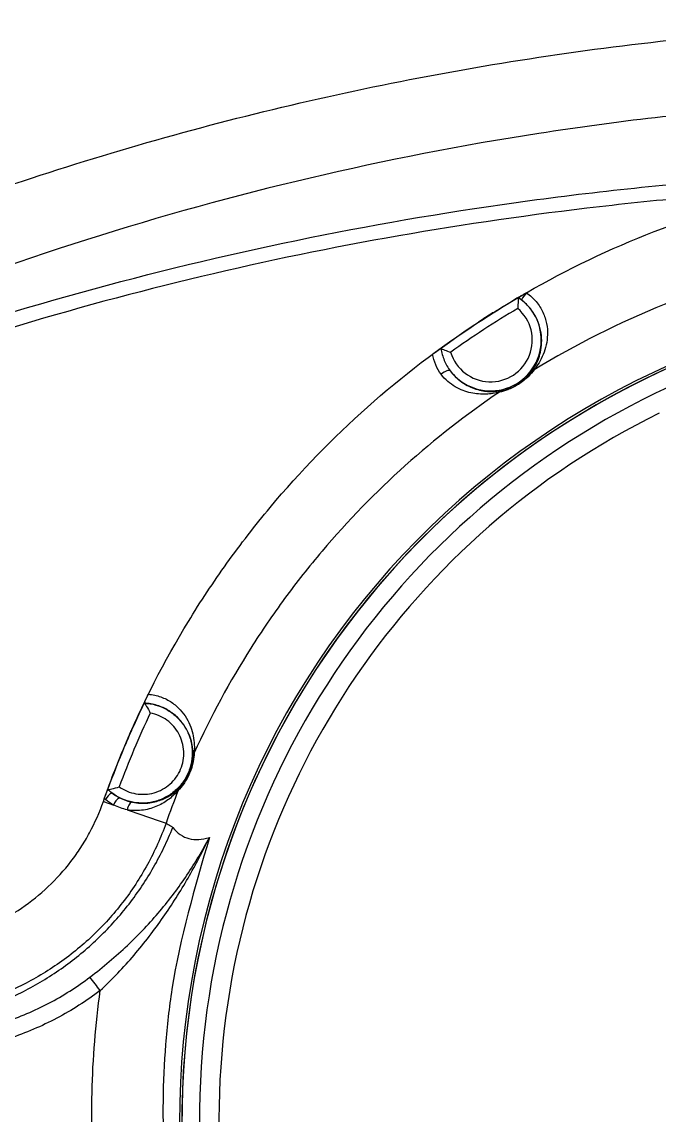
# Model space of a CAD drawing. Extents: x 14.8 to 109.8, y 1.6 to 86.6.
# Drawn here: x 75.294 to 76.355, y 35.076 to 36.898 of the extents above; entities that cross this region are included whole.
import ezdxf

# ---------------------------------------------------------------- set-up
doc = ezdxf.new("R2010")
doc.units = 0
doc.header["$MEASUREMENT"] = 0
doc.layers.add('OBJECT', color=7, linetype='CONTINUOUS')

msp = doc.modelspace()

# ---------------------------------------------------------------- linework, layer by layer
at = {"layer": 'OBJECT'}
for p, q in [((76.1202, 36.4389), (76.1287, 36.4439)), ((76.1018, 36.4279), (76.1107, 36.4332)), ((75.4293, 35.5991), (75.4465, 35.5931))]:
    msp.add_line(p, q, dxfattribs=at)
at = {"layer": 'OBJECT', "flags": 128}
for points in [[(76.1202, 36.4386), (76.1202, 36.4386), (76.1202, 36.4386)], [(76.007, 36.3165), (76.0062, 36.317), (76.0049, 36.3172), (76.0032, 36.317), (76.0012, 36.3164), (75.999, 36.3154), (75.9966, 36.3142), (75.9941, 36.3126), (75.9917, 36.3109)], [(75.4778, 35.5978), (75.4766, 35.5977), (75.4754, 35.5971), (75.4741, 35.596), (75.4729, 35.5945), (75.4717, 35.5926), (75.4706, 35.5904), (75.4697, 35.5879), (75.469, 35.5852)]]:
    msp.add_lwpolyline(points, dxfattribs=at)
at = {"layer": 'OBJECT'}
for centre, radius, start, end in [((76.9343, 35.0682), 1.378, 350.03, 254.0355), ((76.9343, 35.0682), 1.3741, 355.2018, 247.118), ((76.9343, 35.0682), 1.374, 283.2857, 247.118), ((76.0741, 36.3678), 0.0845, 217.3988, 56.9394), ((76.1998, 36.392), 0.0857, 140.2783, 149.9835), ((76.0741, 36.3678), 0.0695, 196.9369, 49.478), ((76.9343, 35.0682), 1.5946, 122.5, 123.5), ((76.045, 36.3922), 0.0387, 32.3499, 32.6402), ((76.9343, 35.0682), 1.3451, 111.7504, 238.6533), ((76.1505, 36.3087), 0.0103, 112.1718, 141.3438), ((76.0965, 36.2735), 0.0107, 104.2005, 134.1954), ((76.9343, 35.0682), 1.3126, 116.1985, 234.2052), ((76.9343, 35.0682), 1.5963, 156, 157), ((75.5893, 35.674), 0.0106, 146.0642, 175.6829), ((75.5642, 35.6149), 0.0106, 138.2501, 167.9133), ((75.4689, 35.5791), 0.0431, 126.7795, 147.4323), ((75.4661, 35.5871), 0.0206, 118.2815, 163.2468), ((77.0491, 40.0854), 4.7695, 250.6532, 251.4738), ((72.8304, 33.3188), 3.254, 37.1513, 37.6484)]:
    msp.add_arc(centre, radius, start, end, dxfattribs=at)
for points, knots in [([(73.3257, 35.4386), (73.4457, 35.5557), (73.5709, 35.6655), (73.8307, 35.8719), (73.9652, 35.9685), (74.2433, 36.1491), (74.3868, 36.233), (74.609, 36.3491), (74.6843, 36.3861), (74.8358, 36.4561), (74.9121, 36.4892), (75.1428, 36.5825), (75.2989, 36.637), (75.6157, 36.7309), (75.7763, 36.7702), (76.0207, 36.8177), (76.1027, 36.8317), (76.2679, 36.8557), (76.3512, 36.8658), (76.601, 36.8899), (76.768, 36.8981), (76.9355, 36.8981)], [0, 0, 0, 0, 0.125, 0.125, 0.25, 0.25, 0.375, 0.375, 0.4375, 0.4375, 0.5, 0.5, 0.625, 0.625, 0.75, 0.75, 0.8125, 0.8125, 0.875, 0.875, 1, 1, 1, 1]), ([(76.9335, 36.7725), (76.901, 36.7725), (76.8683, 36.7722), (76.8031, 36.771), (76.7705, 36.77), (76.6728, 36.7662), (76.5428, 36.7586), (76.413, 36.746), (76.2834, 36.7309), (76.2188, 36.7221), (75.8978, 36.6722), (75.6468, 36.6131), (75.1561, 36.4571), (74.9164, 36.3602), (74.4488, 36.1274), (74.2255, 35.9938), (74.0127, 35.8433)], [0, 0, 0, 0, 0.03125, 0.03125, 0.0625, 0.0625, 0.125, 0.1875, 0.1875, 0.25, 0.25, 0.5, 0.5, 0.75, 0.75, 1, 1, 1, 1]), ([(74.0127, 35.8433), (74.1186, 35.9092), (74.2267, 35.9711), (74.392, 36.0581), (74.4477, 36.0862), (74.56, 36.1404), (74.6166, 36.1664), (74.9007, 36.2914), (75.1328, 36.3743), (75.6063, 36.5079), (75.8476, 36.5586), (76.155, 36.6027), (76.2167, 36.6106), (76.3408, 36.6243), (76.403, 36.6302), (76.5897, 36.645), (76.7144, 36.6509), (76.8393, 36.6529)], [0, 0, 0, 0, 0.125, 0.125, 0.1875, 0.1875, 0.25, 0.25, 0.5, 0.5, 0.75, 0.75, 0.8125, 0.8125, 0.875, 0.875, 1, 1, 1, 1]), ([(76.5727, 36.6179), (76.5162, 36.6144), (76.4598, 36.6102), (76.347, 36.6001), (76.2906, 36.5942), (76.1222, 36.5741), (76.0109, 36.5576), (75.6797, 36.4983), (75.4627, 36.4459), (75.0363, 36.3144), (74.8269, 36.2352), (74.5702, 36.1186), (74.5191, 36.0944), (74.4177, 36.0444), (74.3674, 36.0186), (74.218, 35.9388), (74.1201, 35.8824), (74.024, 35.8226)], [0, 0, 0, 0, 0.0625, 0.0625, 0.125, 0.125, 0.25, 0.25, 0.5, 0.5, 0.75, 0.75, 0.8125, 0.8125, 0.875, 0.875, 1, 1, 1, 1]), ([(76.1338, 36.4468), (76.2024, 36.4861), (76.2733, 36.52), (76.4196, 36.5771), (76.495, 36.6003), (76.5727, 36.6179)], [0, 0, 0, 0, 0.5, 0.5, 1, 1, 1, 1]), ([(76.5952, 36.4995), (76.5553, 36.4906), (76.516, 36.48), (76.4386, 36.4559), (76.4006, 36.4423), (76.2885, 36.397), (76.2162, 36.3608), (76.1466, 36.3183)], [0, 0, 0, 0, 0.25, 0.25, 0.5, 0.5, 1, 1, 1, 1]), ([(76.1202, 36.4386), (76.1202, 36.4385), (76.1202, 36.4361), (76.1199, 36.4292), (76.1196, 36.4249), (76.1193, 36.4206)], [0, 0, 0, 0, 0.5, 0.5, 1, 1, 1, 1]), ([(76.1202, 36.4386), (76.1202, 36.4387), (76.1211, 36.4393), (76.1242, 36.4412), (76.1263, 36.4425), (76.1287, 36.4439)], [0, 0, 0, 0, 0.5, 0.5, 1, 1, 1, 1]), ([(76.1425, 36.3151), (76.147, 36.3214), (76.1513, 36.329), (76.1574, 36.3464), (76.1593, 36.3563), (76.1592, 36.3726), (76.1586, 36.3784), (76.1562, 36.3901), (76.1543, 36.3961), (76.1488, 36.4082), (76.1453, 36.4141), (76.1366, 36.4252), (76.1314, 36.4304), (76.1255, 36.4349)], [0, 0, 0, 0, 0.25, 0.25, 0.5, 0.5, 0.625, 0.625, 0.75, 0.75, 0.875, 0.875, 1, 1, 1, 1]), ([(76.1338, 36.4468), (76.1399, 36.4425), (76.1454, 36.4375), (76.1546, 36.4265), (76.1584, 36.4205), (76.1642, 36.4079), (76.1662, 36.4016), (76.1686, 36.3891), (76.1691, 36.3828), (76.1687, 36.3709), (76.168, 36.3652), (76.1655, 36.3542), (76.1638, 36.3489), (76.1598, 36.3391), (76.1575, 36.3345), (76.1523, 36.3259), (76.1495, 36.3219), (76.1466, 36.3183)], [0, 0, 0, 0, 0.125, 0.125, 0.25, 0.25, 0.375, 0.375, 0.5, 0.5, 0.625, 0.625, 0.75, 0.75, 0.875, 0.875, 1, 1, 1, 1]), ([(75.465, 35.6919), (75.4952, 35.7637), (75.5305, 35.8327), (75.5911, 35.9321), (75.6125, 35.9645), (75.6465, 36.0121), (75.6582, 36.0277), (75.6822, 36.0587), (75.6945, 36.0741), (75.7572, 36.1491), (75.8113, 36.2048), (75.927, 36.3077), (75.9886, 36.355), (76.0542, 36.3979)], [0, 0, 0, 0, 0.25, 0.25, 0.375, 0.375, 0.4375, 0.4375, 0.5, 0.5, 0.75, 0.75, 1, 1, 1, 1]), ([(75.9776, 36.3444), (75.9902, 36.3536), (76.0028, 36.3628), (76.0283, 36.3806), (76.0412, 36.3893), (76.0542, 36.3979)], [0, 0, 0, 0, 0.5, 0.5, 1, 1, 1, 1]), ([(75.9917, 36.3109), (75.9881, 36.3156), (75.9852, 36.3209), (75.9805, 36.3322), (75.9788, 36.3383), (75.9776, 36.3444)], [0, 0, 0, 0, 0.5, 0.5, 1, 1, 1, 1]), ([(75.9913, 36.3537), (75.9925, 36.3469), (75.9944, 36.3404), (75.9997, 36.3278), (76.003, 36.3219), (76.007, 36.3165)], [0, 0, 0, 0, 0.5, 0.5, 1, 1, 1, 1]), ([(75.9913, 36.3537), (75.9923, 36.3533), (75.9947, 36.3523), (76.0007, 36.35), (76.0042, 36.3487), (76.0077, 36.3476)], [0, 0, 0, 0, 0.5, 0.5, 1, 1, 1, 1]), ([(76.089, 36.2812), (76.082, 36.2794), (76.0744, 36.2781), (76.0584, 36.2775), (76.0499, 36.278), (76.0326, 36.2818), (76.0239, 36.285), (76.011, 36.2925), (76.0069, 36.2955), (75.9989, 36.3024), (75.9951, 36.3064), (75.9917, 36.3109)], [0, 0, 0, 0, 0.25, 0.25, 0.5, 0.5, 0.75, 0.75, 0.875, 0.875, 1, 1, 1, 1]), ([(76.007, 36.3165), (76.0104, 36.3121), (76.014, 36.3081), (76.0215, 36.3013), (76.0253, 36.2984), (76.0371, 36.2908), (76.045, 36.2875), (76.0603, 36.2832), (76.0676, 36.2822), (76.0815, 36.282), (76.088, 36.2827), (76.0939, 36.2839)], [0, 0, 0, 0, 0.125, 0.125, 0.25, 0.25, 0.5, 0.5, 0.75, 0.75, 1, 1, 1, 1]), ([(76.1466, 36.3183), (76.144, 36.3147), (76.1409, 36.3109), (76.1345, 36.3047), (76.1321, 36.3025), (76.1266, 36.2981), (76.1236, 36.2959), (76.1141, 36.2899), (76.108, 36.2871), (76.0976, 36.2832), (76.0931, 36.282), (76.089, 36.2812)], [0, 0, 0, 0, 0.25, 0.25, 0.375, 0.375, 0.5, 0.5, 0.75, 0.75, 1, 1, 1, 1]), ([(76.0939, 36.2839), (76.0972, 36.2846), (76.1007, 36.2855), (76.1072, 36.2878), (76.1095, 36.2887), (76.1146, 36.2911), (76.1174, 36.2926), (76.1231, 36.2962), (76.1259, 36.2982), (76.1307, 36.3021), (76.1327, 36.304), (76.1379, 36.3092), (76.1404, 36.3123), (76.1425, 36.3151)], [0, 0, 0, 0, 0.25, 0.25, 0.375, 0.375, 0.5, 0.5, 0.625, 0.625, 0.75, 0.75, 1, 1, 1, 1]), ([(76.089, 36.2812), (76.0337, 36.2437), (75.9814, 36.2029), (75.8829, 36.1145), (75.8366, 36.0669), (75.7718, 35.9904), (75.7509, 35.964), (75.7114, 35.9102), (75.6927, 35.8827), (75.6395, 35.7987), (75.608, 35.7404), (75.5805, 35.6799)], [0, 0, 0, 0, 0.25, 0.25, 0.5, 0.5, 0.625, 0.625, 0.75, 0.75, 1, 1, 1, 1]), ([(75.4974, 35.7628), (75.5105, 35.7623), (75.5233, 35.7587), (75.5404, 35.7491), (75.5456, 35.7453), (75.5552, 35.7364), (75.5595, 35.7314), (75.5667, 35.7207), (75.5697, 35.7148), (75.5743, 35.7026), (75.5758, 35.6963), (75.5774, 35.6833), (75.5774, 35.6767), (75.5759, 35.6636), (75.5744, 35.6573), (75.57, 35.645), (75.567, 35.6391), (75.5598, 35.6283), (75.5556, 35.6233), (75.546, 35.6143), (75.5408, 35.6105), (75.5295, 35.604), (75.5234, 35.6015), (75.5109, 35.5978), (75.5044, 35.5968), (75.4914, 35.5961), (75.4849, 35.5966), (75.4657, 35.6002), (75.4535, 35.6057), (75.4431, 35.6136)], [0, 0, 0, 0, 0.125, 0.125, 0.1875, 0.1875, 0.25, 0.25, 0.3125, 0.3125, 0.375, 0.375, 0.4375, 0.4375, 0.5, 0.5, 0.5625, 0.5625, 0.625, 0.625, 0.6875, 0.6875, 0.75, 0.75, 0.8125, 0.8125, 0.875, 0.875, 1, 1, 1, 1]), ([(75.4761, 35.7175), (75.4806, 35.7276), (75.4852, 35.7377), (75.4946, 35.7577), (75.4994, 35.7677), (75.5042, 35.7777)], [0, 0, 0, 0, 0.5, 0.5, 1, 1, 1, 1]), ([(75.4973, 35.7629), (75.4974, 35.7631), (75.4982, 35.7649), (75.5007, 35.7704), (75.5024, 35.774), (75.5042, 35.7777)], [0, 0, 0, 0, 0.5, 0.5, 1, 1, 1, 1]), ([(75.4974, 35.7628), (75.4977, 35.7628), (75.4992, 35.7605), (75.5031, 35.7542), (75.5054, 35.7502), (75.5074, 35.7463)], [0, 0, 0, 0, 0.5, 0.5, 1, 1, 1, 1]), ([(75.5788, 35.6748), (75.579, 35.6823), (75.5782, 35.6908), (75.5736, 35.7083), (75.5697, 35.7174), (75.5605, 35.7307), (75.5568, 35.7351), (75.5482, 35.7434), (75.5433, 35.7472), (75.5319, 35.7541), (75.5257, 35.757), (75.512, 35.7612), (75.5047, 35.7625), (75.4974, 35.7628)], [0, 0, 0, 0, 0.25, 0.25, 0.5, 0.5, 0.625, 0.625, 0.75, 0.75, 0.875, 0.875, 1, 1, 1, 1]), ([(75.5042, 35.7777), (75.5113, 35.7771), (75.5183, 35.7756), (75.5313, 35.771), (75.5375, 35.7679), (75.5484, 35.7606), (75.5531, 35.7564), (75.5613, 35.7475), (75.5648, 35.7427), (75.5734, 35.7282), (75.577, 35.718), (75.5808, 35.6983), (75.5812, 35.6886), (75.5805, 35.6799)], [0, 0, 0, 0, 0.125, 0.125, 0.25, 0.25, 0.375, 0.375, 0.5, 0.5, 0.75, 0.75, 1, 1, 1, 1]), ([(75.4557, 35.6234), (75.4598, 35.6205), (75.4643, 35.618), (75.4736, 35.6142), (75.4786, 35.6128), (75.4886, 35.611), (75.4936, 35.6108), (75.5038, 35.6113), (75.5089, 35.6121), (75.5186, 35.6149), (75.5234, 35.6169), (75.5323, 35.6217), (75.5364, 35.6246), (75.5479, 35.6348), (75.554, 35.6433), (75.5619, 35.662), (75.5637, 35.6723), (75.563, 35.6876), (75.5621, 35.6927), (75.5594, 35.7024), (75.5575, 35.7072), (75.5526, 35.7161), (75.5497, 35.7203), (75.543, 35.7279), (75.5393, 35.7314), (75.5311, 35.7373), (75.5266, 35.7399), (75.5173, 35.7439), (75.5124, 35.7453), (75.5074, 35.7463)], [0, 0, 0, 0, 0.0625, 0.0625, 0.125, 0.125, 0.1875, 0.1875, 0.25, 0.25, 0.3125, 0.3125, 0.375, 0.375, 0.5, 0.5, 0.625, 0.625, 0.6875, 0.6875, 0.75, 0.75, 0.8125, 0.8125, 0.875, 0.875, 0.9375, 0.9375, 1, 1, 1, 1]), ([(75.4309, 35.6038), (75.4363, 35.6186), (75.4417, 35.6334), (75.4531, 35.6627), (75.459, 35.6773), (75.4651, 35.6919)], [0, 0, 0, 0, 0.5, 0.5, 1, 1, 1, 1]), ([(75.4651, 35.6919), (75.465, 35.6919), (75.465, 35.6919), (75.465, 35.6919), (75.465, 35.6919), (75.465, 35.6919), (75.465, 35.6919)], [0.000713582709, 0.000713582709, 0.000713582709, 0.000713582709, 0.000715729084, 0.000715729084, 0.000715729084, 0.000716813132, 0.000716813132, 0.000716813132, 0.000716813132]), ([(75.5805, 35.6799), (75.5804, 35.6756), (75.5799, 35.6708), (75.5783, 35.6624), (75.5776, 35.6594), (75.5756, 35.6529), (75.5744, 35.6494), (75.5715, 35.6425), (75.5698, 35.6392), (75.5665, 35.6333), (75.5648, 35.6307), (75.5599, 35.6237), (75.5568, 35.6202), (75.5538, 35.6171)], [0, 0, 0, 0, 0.25, 0.25, 0.375, 0.375, 0.5, 0.5, 0.625, 0.625, 0.75, 0.75, 1, 1, 1, 1]), ([(75.5563, 35.6219), (75.5587, 35.6244), (75.5612, 35.6272), (75.5653, 35.6329), (75.5667, 35.635), (75.5697, 35.6401), (75.5712, 35.6431), (75.5738, 35.6493), (75.5749, 35.6524), (75.5765, 35.658), (75.5771, 35.6606), (75.5784, 35.6675), (75.5787, 35.6713), (75.5788, 35.6748)], [0, 0, 0, 0, 0.25, 0.25, 0.375, 0.375, 0.5, 0.5, 0.625, 0.625, 0.75, 0.75, 1, 1, 1, 1]), ([(75.4309, 35.6038), (75.4323, 35.6075), (75.4337, 35.6112), (75.4358, 35.6169), (75.4366, 35.6188), (75.4368, 35.619)], [0, 0, 0, 0, 0.5, 0.5, 1, 1, 1, 1]), ([(75.4368, 35.619), (75.4371, 35.6189), (75.4398, 35.6193), (75.4471, 35.621), (75.4515, 35.6221), (75.4557, 35.6234)], [0, 0, 0, 0, 0.5, 0.5, 1, 1, 1, 1]), ([(75.5538, 35.6171), (75.5495, 35.6123), (75.5445, 35.6075), (75.5331, 35.5988), (75.5267, 35.5949), (75.5123, 35.5884), (75.5046, 35.586), (75.4918, 35.5841), (75.4874, 35.5838), (75.4783, 35.5839), (75.4737, 35.5843), (75.469, 35.5852)], [0, 0, 0, 0, 0.25, 0.25, 0.5, 0.5, 0.75, 0.75, 0.875, 0.875, 1, 1, 1, 1]), ([(75.4778, 35.5978), (75.4823, 35.5968), (75.4868, 35.5963), (75.4954, 35.5959), (75.4996, 35.596), (75.5115, 35.5973), (75.5187, 35.5991), (75.5319, 35.6041), (75.5377, 35.6072), (75.548, 35.6142), (75.5525, 35.6181), (75.5563, 35.6219)], [0, 0, 0, 0, 0.125, 0.125, 0.25, 0.25, 0.5, 0.5, 0.75, 0.75, 1, 1, 1, 1]), ([(75.0794, 35.3577), (75.1174, 35.3575), (75.1547, 35.3626), (75.2001, 35.376), (75.2092, 35.3791), (75.2269, 35.3858), (75.2356, 35.3895), (75.2611, 35.4015), (75.2775, 35.4109), (75.3087, 35.4321), (75.3237, 35.4441), (75.3512, 35.4701), (75.3638, 35.4841), (75.3811, 35.5065), (75.3865, 35.5142), (75.3969, 35.5302), (75.4018, 35.5385), (75.4153, 35.5636), (75.423, 35.581), (75.4293, 35.5991)], [0, 0, 0, 0, 0.25, 0.25, 0.3125, 0.3125, 0.375, 0.375, 0.5, 0.5, 0.625, 0.625, 0.75, 0.75, 0.8125, 0.8125, 0.875, 0.875, 1, 1, 1, 1]), ([(75.5336, 35.563), (75.5251, 35.5392), (75.5148, 35.5162), (75.4966, 35.4829), (75.4901, 35.472), (75.4763, 35.4509), (75.469, 35.4407), (75.4461, 35.411), (75.4294, 35.3924), (75.393, 35.3579), (75.3732, 35.3418), (75.3319, 35.3134), (75.3104, 35.3009), (75.2766, 35.2845), (75.2651, 35.2795), (75.2417, 35.2703), (75.2297, 35.2661), (75.1695, 35.2475), (75.1201, 35.24), (75.0695, 35.2397)], [0, 0, 0, 0, 0.125, 0.125, 0.1875, 0.1875, 0.25, 0.25, 0.375, 0.375, 0.5, 0.5, 0.625, 0.625, 0.6875, 0.6875, 0.75, 0.75, 1, 1, 1, 1]), ([(75.5336, 35.563), (75.5361, 35.5615), (75.5385, 35.5599), (75.541, 35.5584), (75.5423, 35.5575), (75.5436, 35.5567), (75.5449, 35.5559)], [0.002240672, 0.002240672, 0.002240672, 0.002240672, 0.003075226, 0.003075226, 0.003075226, 0.003524259, 0.003524259, 0.003524259, 0.003524259]), ([(75.0946, 35.2276), (75.1433, 35.2304), (75.1907, 35.2401), (75.2484, 35.2609), (75.2599, 35.2656), (75.2824, 35.2756), (75.2934, 35.2809), (75.3258, 35.2982), (75.3465, 35.3112), (75.3862, 35.3401), (75.4053, 35.3562), (75.4406, 35.3906), (75.457, 35.4088), (75.487, 35.4475), (75.5007, 35.468), (75.5191, 35.5002), (75.5248, 35.5111), (75.5328, 35.5277), (75.5354, 35.5333), (75.5403, 35.5445), (75.5427, 35.5502), (75.5449, 35.5559)], [0, 0, 0, 0, 0.25, 0.25, 0.3125, 0.3125, 0.375, 0.375, 0.5, 0.5, 0.625, 0.625, 0.75, 0.75, 0.875, 0.875, 0.9375, 0.9375, 0.96875, 0.96875, 1, 1, 1, 1]), ([(75.5449, 35.5559), (75.5487, 35.5509), (75.5529, 35.5469), (75.5619, 35.5406), (75.5667, 35.5384), (75.582, 35.5344), (75.5934, 35.5351), (75.6059, 35.5392)], [0, 0, 0, 0, 0.25, 0.25, 0.5, 0.5, 1, 1, 1, 1]), ([(75.4069, 35.3064), (75.4291, 35.3233), (75.4499, 35.3408), (75.4792, 35.3685), (75.4886, 35.378), (75.5067, 35.3971), (75.5153, 35.4067), (75.5399, 35.4359), (75.5548, 35.4558), (75.5752, 35.4865), (75.5818, 35.4969), (75.5943, 35.5179), (75.6002, 35.5286), (75.6059, 35.5392)], [0, 0, 0, 0, 0.25, 0.25, 0.375, 0.375, 0.5, 0.5, 0.75, 0.75, 0.875, 0.875, 1, 1, 1, 1]), ([(75.424, 35.284), (75.4441, 35.3029), (75.4628, 35.3226), (75.4891, 35.3533), (75.4975, 35.3637), (75.5137, 35.3848), (75.5215, 35.3954), (75.5439, 35.4275), (75.5575, 35.4493), (75.5767, 35.4825), (75.5828, 35.4938), (75.5947, 35.5164), (75.6004, 35.5278), (75.6059, 35.5392)], [0, 0, 0, 0, 0.25, 0.25, 0.375, 0.375, 0.5, 0.5, 0.75, 0.75, 0.875, 0.875, 1, 1, 1, 1]), ([(75.6059, 35.5392), (75.5814, 35.4556), (75.5482, 35.3422), (75.5285, 35.1625), (75.5262, 35.0058), (75.5512, 34.803), (75.6114, 34.591), (75.7127, 34.3778), (75.8491, 34.1851), (76.0154, 34.0174), (76.2082, 33.8815), (76.3915, 33.7905), (76.5115, 33.7551), (76.5563, 33.7419)], [0, 0, 0, 0, 0.114184, 0.154882, 0.237363, 0.319846, 0.422909, 0.525974, 0.629168, 0.732365, 0.835478, 0.938592, 1, 1, 1, 1]), ([(75.1048, 35.2055), (75.132, 35.2055), (75.1589, 35.2077), (75.2119, 35.2162), (75.2381, 35.2226), (75.2768, 35.2354), (75.2896, 35.2403), (75.3144, 35.2509), (75.3266, 35.2566), (75.3623, 35.2754), (75.3851, 35.2899), (75.4069, 35.3064)], [0, 0, 0, 0, 0.25, 0.25, 0.5, 0.5, 0.625, 0.625, 0.75, 0.75, 1, 1, 1, 1]), ([(75.424, 35.284), (75.401, 35.2665), (75.3769, 35.2512), (75.3391, 35.2312), (75.3262, 35.2251), (75.2999, 35.2138), (75.2865, 35.2087), (75.2455, 35.195), (75.2178, 35.1883), (75.1617, 35.1792), (75.1332, 35.1769), (75.1044, 35.1769)], [0, 0, 0, 0, 0.25, 0.25, 0.375, 0.375, 0.5, 0.5, 0.75, 0.75, 1, 1, 1, 1]), ([(77.0499, 33.5686), (76.9938, 33.564), (76.9373, 33.5625), (76.8233, 33.5659), (76.767, 33.5708), (76.5999, 33.5946), (76.491, 33.6227), (76.2782, 33.7039), (76.1782, 33.7557), (76.0379, 33.8492), (75.9927, 33.883), (75.9056, 33.9563), (75.8645, 33.9951), (75.7483, 34.1175), (75.6804, 34.2071), (75.6078, 34.3293), (75.5939, 34.3541), (75.5678, 34.4043), (75.5555, 34.4297), (75.5208, 34.5066), (75.5006, 34.559), (75.466, 34.666), (75.4516, 34.7206), (75.4346, 34.8041), (75.4297, 34.8322), (75.4216, 34.8883), (75.4183, 34.9164), (75.4108, 35.0008), (75.409, 35.0573), (75.4117, 35.1705), (75.4163, 35.2275), (75.424, 35.284)], [0, 0, 0, 0, 0.0625, 0.0625, 0.125, 0.125, 0.25, 0.25, 0.375, 0.375, 0.4375, 0.4375, 0.5, 0.5, 0.625, 0.625, 0.65625, 0.65625, 0.6875, 0.6875, 0.75, 0.75, 0.8125, 0.8125, 0.84375, 0.84375, 0.875, 0.875, 0.9375, 0.9375, 1, 1, 1, 1])]:
    msp.add_open_spline(points, degree=3, knots=knots, dxfattribs=at)
for points in [[(75.99, 36.3533), (76.032, 36.3838), (76.0755, 36.4123), (76.1202, 36.4386)], [(76.1202, 36.4389), (76.117, 36.437), (76.1138, 36.4351), (76.1106, 36.4332)], [(76.1107, 36.4332), (76.1183, 36.4378), (76.126, 36.4423), (76.1337, 36.4469)], [(76.1255, 36.4349), (76.1238, 36.4362), (76.122, 36.4374), (76.1202, 36.4386)], [(76.1287, 36.4439), (76.1303, 36.4449), (76.132, 36.4458), (76.1337, 36.4469)], [(76.1337, 36.4469), (76.1338, 36.4468), (76.1338, 36.4468), (76.1338, 36.4468)], [(76.1193, 36.4206), (76.0811, 36.3978), (76.0438, 36.3735), (76.0077, 36.3476)], [(76.0542, 36.3979), (76.0699, 36.4082), (76.0858, 36.4182), (76.1018, 36.4279)], [(76.055, 36.3984), (76.0704, 36.4085), (76.086, 36.4183), (76.1018, 36.4279)], [(76.0776, 36.4129), (76.0698, 36.408), (76.062, 36.403), (76.0542, 36.3979)], [(76.0542, 36.3979), (76.0542, 36.3979), (76.0542, 36.3979), (76.0542, 36.3979)], [(75.9776, 36.3444), (75.9824, 36.348), (75.9874, 36.3515), (75.99, 36.3533)], [(75.99, 36.3533), (75.9906, 36.3537), (75.991, 36.3538), (75.9913, 36.3537)], [(75.4368, 35.619), (75.4546, 35.6679), (75.4748, 35.7159), (75.4973, 35.7629)], [(75.4974, 35.7628), (75.4973, 35.7628), (75.4973, 35.7629), (75.4973, 35.7629)], [(75.4974, 35.7628), (75.4974, 35.7628), (75.4974, 35.7628), (75.4974, 35.7628)], [(75.5074, 35.7463), (75.4884, 35.7061), (75.4711, 35.6651), (75.4557, 35.6234)], [(75.4761, 35.7175), (75.4724, 35.709), (75.4687, 35.7004), (75.4651, 35.6919)], [(75.4727, 35.7096), (75.4738, 35.7122), (75.475, 35.7149), (75.4761, 35.7175)], [(75.4293, 35.5991), (75.4402, 35.6306), (75.4521, 35.6615), (75.465, 35.6919)], [(75.4368, 35.619), (75.4388, 35.6171), (75.4409, 35.6153), (75.4431, 35.6136)], [(75.4368, 35.619), (75.4368, 35.619), (75.4368, 35.619), (75.4368, 35.619)], [(75.5538, 35.6171), (75.5468, 35.5993), (75.54, 35.5813), (75.5336, 35.563)], [(75.4326, 35.6023), (75.4321, 35.6028), (75.4315, 35.6033), (75.4309, 35.6038)], [(75.4465, 35.5931), (75.4416, 35.5956), (75.4369, 35.5987), (75.4326, 35.6023)], [(75.4431, 35.6136), (75.4474, 35.6104), (75.4519, 35.6076), (75.4564, 35.6052)], [(75.4564, 35.6052), (75.4635, 35.6016), (75.4707, 35.5992), (75.4778, 35.5978)], [(75.469, 35.5852), (75.4614, 35.5867), (75.4538, 35.5892), (75.4465, 35.5931)]]:
    msp.add_open_spline(points, degree=3, dxfattribs=at)

doc.saveas('drawing.dxf')
